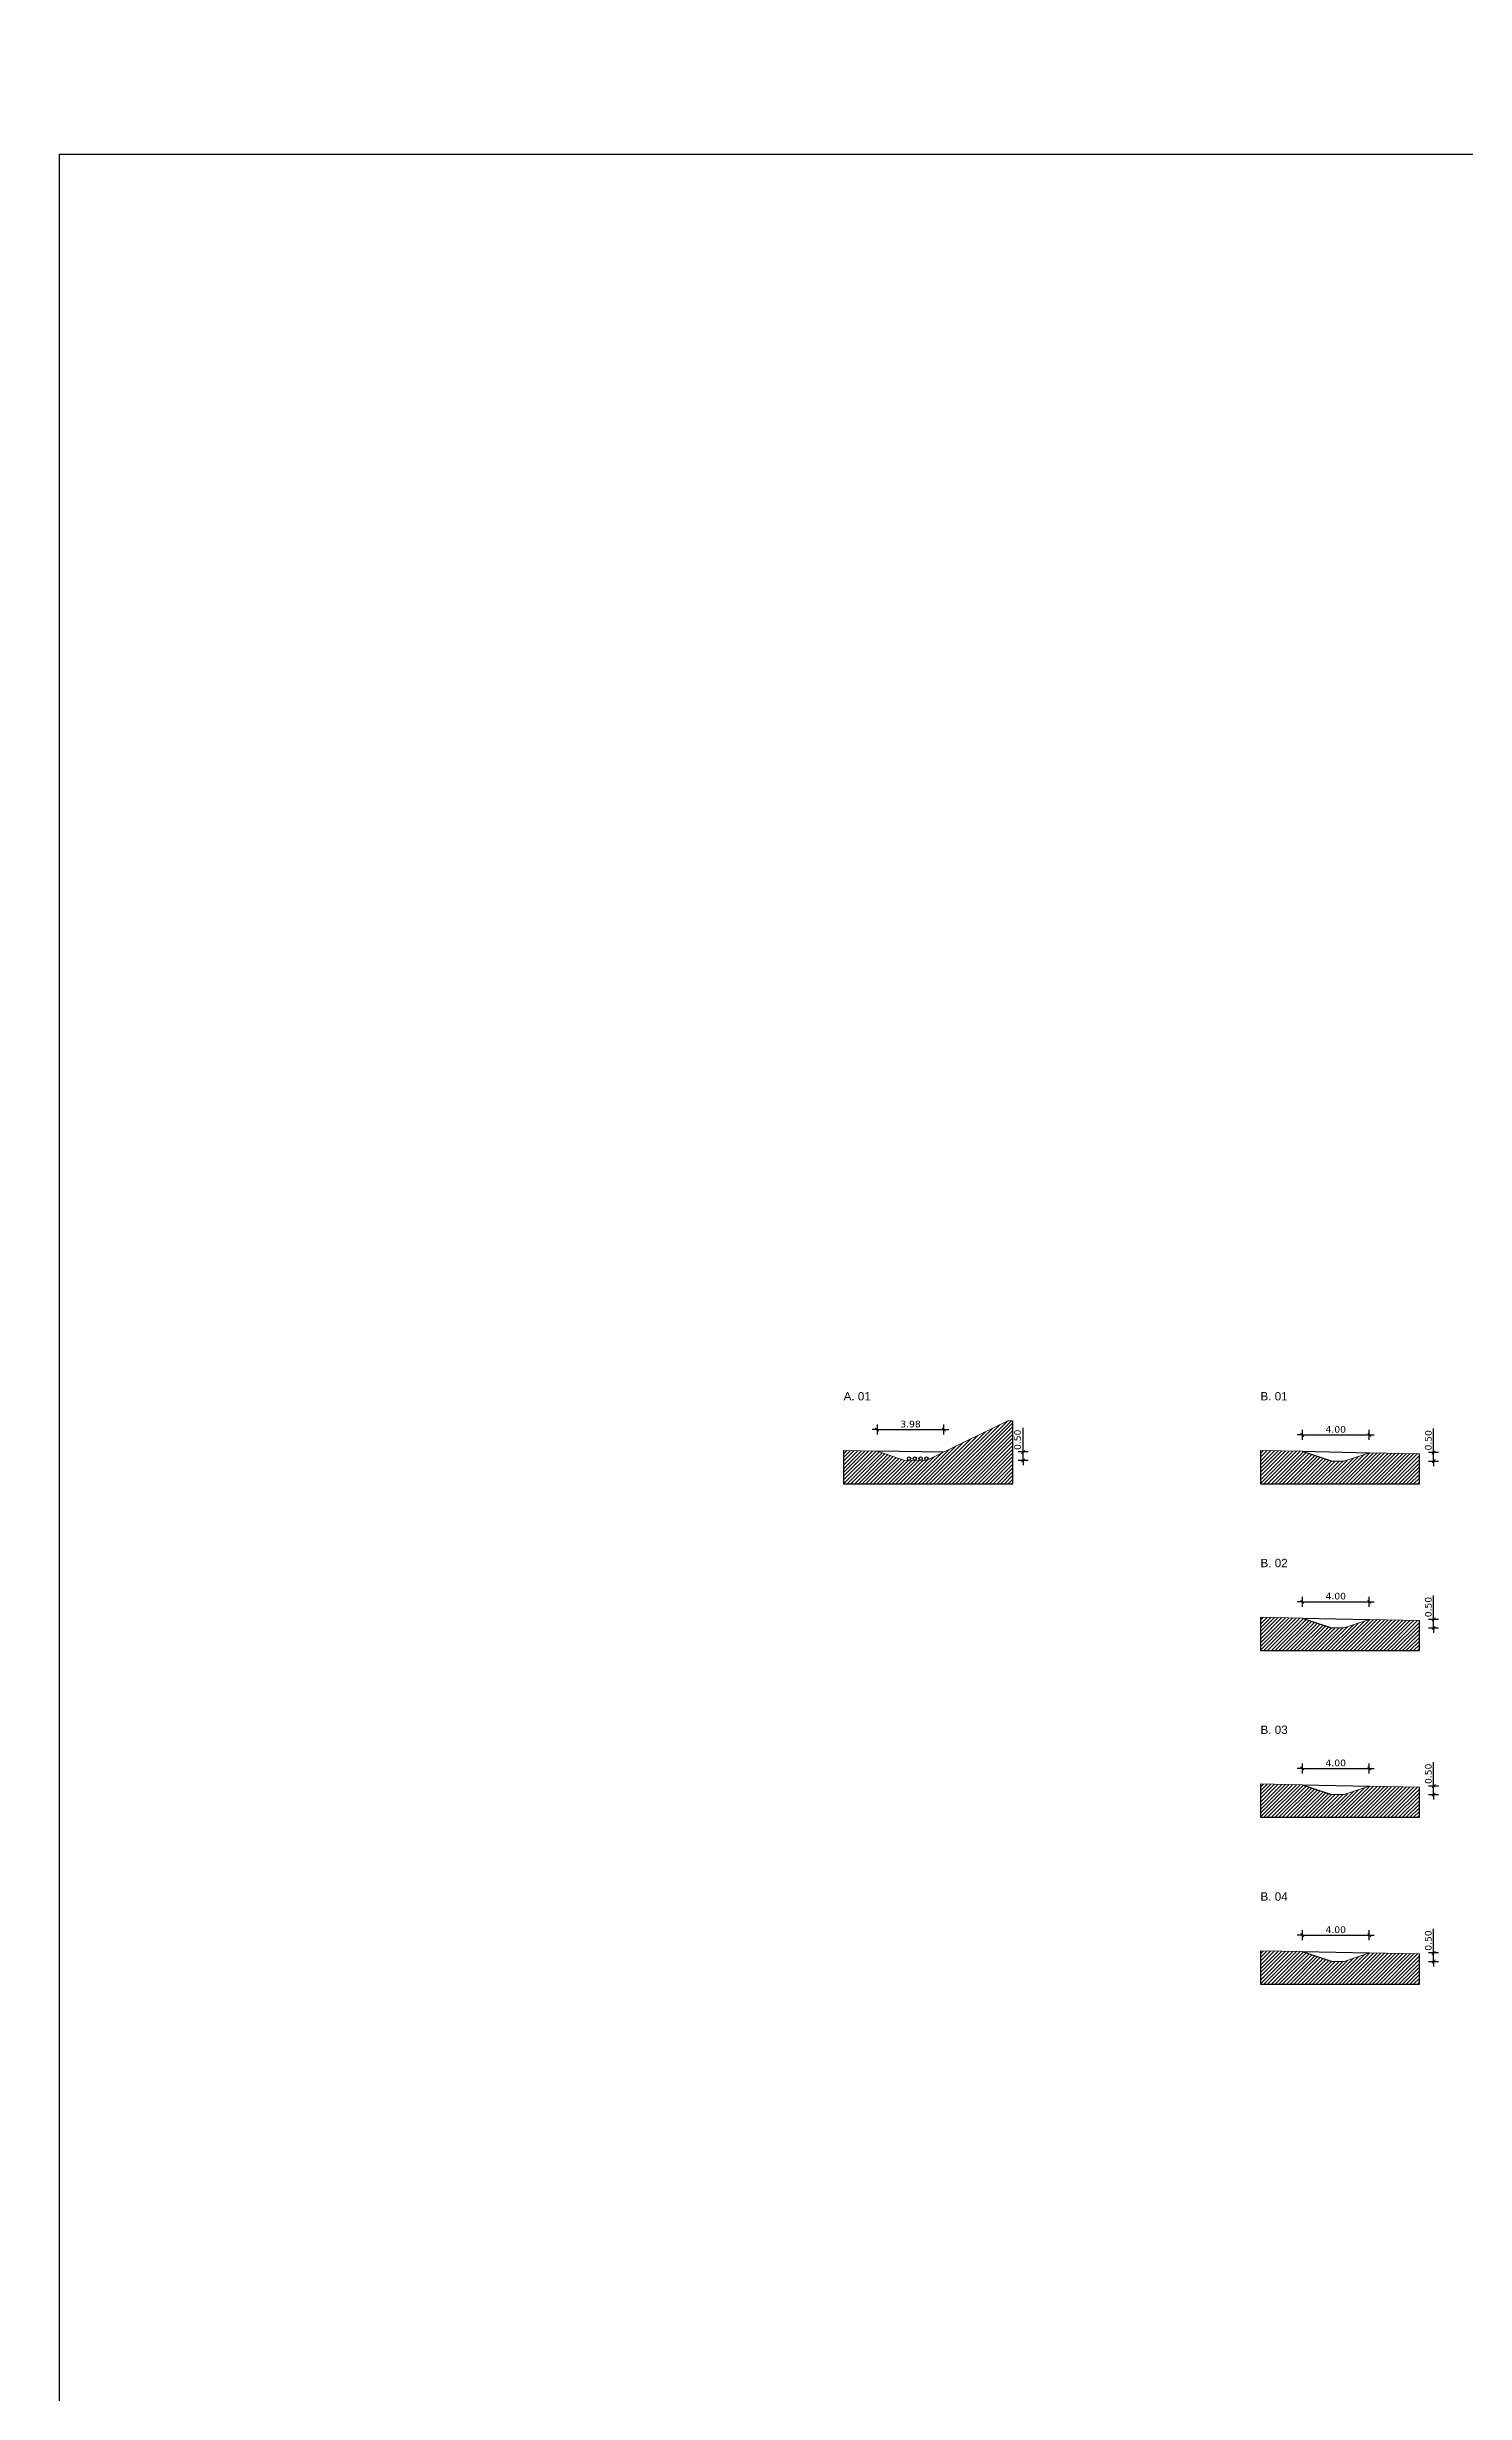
# Model space of a CAD drawing. Header units: metres. Extents: x -686 to 1359326, y 0 to 5497342.
# Drawn here: x 680817.1 to 680902.1, y 2748588.6 to 2748729.3 of the extents above; entities that cross this region are included whole.
import ezdxf
from ezdxf import colors
from ezdxf.entities.mleader import LeaderData, LeaderLine
from ezdxf.math import Vec2, Vec3

# ---------------------------------------------------------------- set-up
doc = ezdxf.new("R2010")
doc.units = ezdxf.units.M
doc.header["$LTSCALE"] = 5
for name, color, linetype in [('00_XREF_MON_HSC_PAVEMENT', 7, 'Continuous'), ('00_XREF_MON_SHRUBS', 7, 'Continuous'), ('XREF_MON_BUILDINGS$0$01-TX', 7, 'Continuous'), ('XREF_MON_BUILDINGS$0$01-TX-Length Dimensions', 251, 'Continuous'), ('XREF_MON_BUILDINGS$0$02-L-Profiles', 8, 'Continuous'), ('XREF_MON_BUILDINGS$0$A_TEXT_EDIT', 7, 'Continuous'), ('XREF_MON_BUILDINGS$0$COTAUX', 7, 'Continuous')]:
    doc.layers.add(name, color=color, linetype=linetype)
doc.layers.add('XREF_MON_BUILDINGS$0$00_AUX', color=3, linetype='Continuous', plot=False)
doc.layers.add('XREF_MON_BUILDINGS$0$02-L-Structures', color=4, linetype='Continuous', lineweight=15)
doc.layers.add('XREF_MON_SFT_SHRUBS$0$00-Signage', color=7, linetype='Continuous', lineweight=0)
doc.styles.add('XREF_MON_BUILDINGS$0$Arial_4', font='arial.ttf', dxfattribs={"height": 1.8})
doc.styles.add('XREF_MON_BUILDINGS$0$E200', font='verdana.ttf', dxfattribs={"height": 0.4})
doc.styles.add('XREF_MON_SFT_SHRUBS$0$TER-200', font='ARIALN.TTF', dxfattribs={"height": 1})
doc.dimstyles.new('XREF_MON_BUILDINGS$0$E200', dxfattribs={"dimscale": 0.03, "dimtxt": 12, "dimasz": 1, "dimexe": 0.1, "dimexo": 1, "dimgap": 4, "dimtad": 1, "dimzin": 0, "dimdsep": 46, "dimtxsty": 'XREF_MON_BUILDINGS$0$E200', "dimblk1": 'XREF_MON_BUILDINGS$0$LINCOT200', "dimblk2": 'XREF_MON_BUILDINGS$0$LINCOT200', "dimsah": 1, "dimcen": 0.1, "dimdle": 0.1, "dimse1": 1, "dimse2": 1, "dimclrt": 256, "dimadec": 0, "dimazin": 0, "dimtfac": 0.015385, "dimtofl": 0, "dimtmove": 0, "dimatfit": 3, "dimldrblk": 'XREF_MON_BUILDINGS$0$LINCOT200', "dimfxl": 1, "dimtolj": 1, "dimtzin": 0, "dimarcsym": 0})

# ---------------------------------------------------------------- blocks, each defined once
blk = doc.blocks.new('XREF_MON_BUILDINGS$0$LINCOT200')
for p, q in [((0, -10), (0, 10)), ((0, 0), (10, 0))]:
    blk.add_line(p, q)
at = {"const_width": 1.88}
blk.add_lwpolyline([(3.5, -3.5), (-3.5, 3.5)], dxfattribs=at)
at = {"layer": 'XREF_MON_BUILDINGS$0$COTAUX'}
blk.add_line((0, 0), (-1.2, 0), dxfattribs=at)
blk = doc.blocks.new('*D166')
at = {"layer": 'DEFPOINTS', "color": 0, "transparency": 16777216}
for p in [(680870.87, 2748646.41), (680866.88, 2748645.12), (680870.87, 2748645.07)]:
    blk.add_point(p, dxfattribs=at)
at = {"layer": 'XREF_MON_BUILDINGS$0$01-TX-Length Dimensions', "color": 0, "lineweight": -2, "transparency": 16777216}
blk.add_line((680866.91, 2748646.41), (680870.84, 2748646.41), dxfattribs=at)
at = {"layer": 'XREF_MON_BUILDINGS$0$01-TX-Length Dimensions', "color": 0, "lineweight": -2, "transparency": 16777216, "xscale": 0.03, "yscale": 0.03, "zscale": 0.03, "rotation": 180}
blk.add_blockref('XREF_MON_BUILDINGS$0$LINCOT200', (680866.88, 2748646.41), dxfattribs=at)
at = {"layer": 'XREF_MON_BUILDINGS$0$01-TX-Length Dimensions', "color": 0, "lineweight": -2, "transparency": 16777216, "xscale": 0.03, "yscale": 0.03, "zscale": 0.03}
blk.add_blockref('XREF_MON_BUILDINGS$0$LINCOT200', (680870.87, 2748646.41), dxfattribs=at)
at = {"layer": 'XREF_MON_BUILDINGS$0$01-TX-Length Dimensions', "transparency": 16777216, "insert": (680868.88, 2748646.74), "char_height": 0.4, "attachment_point": 5, "style": 'XREF_MON_BUILDINGS$0$E200'}
blk.add_mtext('\\A1;3.98', dxfattribs=at)
blk = doc.blocks.new('*D167')
at = {"layer": 'DEFPOINTS', "color": 0, "transparency": 16777216}
for p in [(680870.87, 2748645.07), (680875.63, 2748645.07), (680869.84, 2748644.57)]:
    blk.add_point(p, dxfattribs=at)
at = {"layer": 'XREF_MON_BUILDINGS$0$01-TX-Length Dimensions', "color": 0, "lineweight": -2, "transparency": 16777216}
for p, q in [((680875.63, 2748645.07), (680875.63, 2748646.51)), ((680875.63, 2748644.6), (680875.63, 2748645.04))]:
    blk.add_line(p, q, dxfattribs=at)
at = {"layer": 'XREF_MON_BUILDINGS$0$01-TX-Length Dimensions', "color": 0, "lineweight": -2, "transparency": 16777216, "xscale": 0.03, "yscale": 0.03, "zscale": 0.03}
for p, rotation in [((680875.63, 2748645.07), 90), ((680875.63, 2748644.57), 270)]:
    blk.add_blockref('XREF_MON_BUILDINGS$0$LINCOT200', p, dxfattribs=dict(at, rotation=rotation))
at = {"layer": 'XREF_MON_BUILDINGS$0$01-TX-Length Dimensions', "transparency": 16777216, "insert": (680875.3, 2748645.8), "char_height": 0.4, "attachment_point": 5, "rotation": 90, "style": 'XREF_MON_BUILDINGS$0$E200'}
blk.add_mtext('\\A1;0.50', dxfattribs=at)
blk = doc.blocks.new('*D168')
at = {"layer": 'DEFPOINTS', "color": 0, "transparency": 16777216}
for p in [(680896.39, 2748646.09), (680892.37, 2748645.11), (680896.39, 2748645.03)]:
    blk.add_point(p, dxfattribs=at)
at = {"layer": 'XREF_MON_BUILDINGS$0$01-TX-Length Dimensions', "color": 0, "lineweight": -2, "transparency": 16777216}
blk.add_line((680892.4, 2748646.09), (680896.36, 2748646.09), dxfattribs=at)
at = {"layer": 'XREF_MON_BUILDINGS$0$01-TX-Length Dimensions', "color": 0, "lineweight": -2, "transparency": 16777216, "xscale": 0.03, "yscale": 0.03, "zscale": 0.03, "rotation": 180}
blk.add_blockref('XREF_MON_BUILDINGS$0$LINCOT200', (680892.37, 2748646.09), dxfattribs=at)
at = {"layer": 'XREF_MON_BUILDINGS$0$01-TX-Length Dimensions', "color": 0, "lineweight": -2, "transparency": 16777216, "xscale": 0.03, "yscale": 0.03, "zscale": 0.03}
blk.add_blockref('XREF_MON_BUILDINGS$0$LINCOT200', (680896.39, 2748646.09), dxfattribs=at)
at = {"layer": 'XREF_MON_BUILDINGS$0$01-TX-Length Dimensions', "transparency": 16777216, "insert": (680894.38, 2748646.42), "char_height": 0.4, "attachment_point": 5, "style": 'XREF_MON_BUILDINGS$0$E200'}
blk.add_mtext('\\A1;4.00', dxfattribs=at)
blk = doc.blocks.new('*D169')
at = {"layer": 'DEFPOINTS', "color": 0, "transparency": 16777216}
for p in [(680896.39, 2748645.03), (680900.25, 2748645.03), (680894.87, 2748644.52)]:
    blk.add_point(p, dxfattribs=at)
at = {"layer": 'XREF_MON_BUILDINGS$0$01-TX-Length Dimensions', "color": 0, "lineweight": -2, "transparency": 16777216}
for p, q in [((680900.25, 2748645.03), (680900.25, 2748646.47)), ((680900.25, 2748644.55), (680900.25, 2748645))]:
    blk.add_line(p, q, dxfattribs=at)
at = {"layer": 'XREF_MON_BUILDINGS$0$01-TX-Length Dimensions', "color": 0, "lineweight": -2, "transparency": 16777216, "xscale": 0.03, "yscale": 0.03, "zscale": 0.03}
for p, rotation in [((680900.25, 2748645.03), 90), ((680900.25, 2748644.52), 270)]:
    blk.add_blockref('XREF_MON_BUILDINGS$0$LINCOT200', p, dxfattribs=dict(at, rotation=rotation))
at = {"layer": 'XREF_MON_BUILDINGS$0$01-TX-Length Dimensions', "transparency": 16777216, "insert": (680899.93, 2748645.77), "char_height": 0.4, "attachment_point": 5, "rotation": 90, "style": 'XREF_MON_BUILDINGS$0$E200'}
blk.add_mtext('\\A1;0.50', dxfattribs=at)
blk = doc.blocks.new('*D170')
at = {"layer": 'DEFPOINTS', "color": 0, "transparency": 16777216}
for p in [(680892.37, 2748635.11), (680896.39, 2748636.09), (680896.39, 2748635.03)]:
    blk.add_point(p, dxfattribs=at)
at = {"layer": 'XREF_MON_BUILDINGS$0$01-TX-Length Dimensions', "color": 0, "lineweight": -2, "transparency": 16777216}
blk.add_line((680892.4, 2748636.09), (680896.36, 2748636.09), dxfattribs=at)
at = {"layer": 'XREF_MON_BUILDINGS$0$01-TX-Length Dimensions', "color": 0, "lineweight": -2, "transparency": 16777216, "xscale": 0.03, "yscale": 0.03, "zscale": 0.03, "rotation": 180}
blk.add_blockref('XREF_MON_BUILDINGS$0$LINCOT200', (680892.37, 2748636.09), dxfattribs=at)
at = {"layer": 'XREF_MON_BUILDINGS$0$01-TX-Length Dimensions', "color": 0, "lineweight": -2, "transparency": 16777216, "xscale": 0.03, "yscale": 0.03, "zscale": 0.03}
blk.add_blockref('XREF_MON_BUILDINGS$0$LINCOT200', (680896.39, 2748636.09), dxfattribs=at)
at = {"layer": 'XREF_MON_BUILDINGS$0$01-TX-Length Dimensions', "transparency": 16777216, "insert": (680894.38, 2748636.42), "char_height": 0.4, "attachment_point": 5, "style": 'XREF_MON_BUILDINGS$0$E200'}
blk.add_mtext('\\A1;4.00', dxfattribs=at)
blk = doc.blocks.new('*D171')
at = {"layer": 'DEFPOINTS', "color": 0, "transparency": 16777216}
for p in [(680896.39, 2748635.03), (680900.25, 2748635.03), (680894.87, 2748634.52)]:
    blk.add_point(p, dxfattribs=at)
at = {"layer": 'XREF_MON_BUILDINGS$0$01-TX-Length Dimensions', "color": 0, "lineweight": -2, "transparency": 16777216}
for p, q in [((680900.25, 2748635.03), (680900.25, 2748636.47)), ((680900.25, 2748634.55), (680900.25, 2748635))]:
    blk.add_line(p, q, dxfattribs=at)
at = {"layer": 'XREF_MON_BUILDINGS$0$01-TX-Length Dimensions', "color": 0, "lineweight": -2, "transparency": 16777216, "xscale": 0.03, "yscale": 0.03, "zscale": 0.03}
for p, rotation in [((680900.25, 2748635.03), 90), ((680900.25, 2748634.52), 270)]:
    blk.add_blockref('XREF_MON_BUILDINGS$0$LINCOT200', p, dxfattribs=dict(at, rotation=rotation))
at = {"layer": 'XREF_MON_BUILDINGS$0$01-TX-Length Dimensions', "transparency": 16777216, "insert": (680899.93, 2748635.77), "char_height": 0.4, "attachment_point": 5, "rotation": 90, "style": 'XREF_MON_BUILDINGS$0$E200'}
blk.add_mtext('\\A1;0.50', dxfattribs=at)
blk = doc.blocks.new('*D172')
at = {"layer": 'DEFPOINTS', "color": 0, "transparency": 16777216}
for p in [(680892.37, 2748625.11), (680896.39, 2748626.09), (680896.39, 2748625.03)]:
    blk.add_point(p, dxfattribs=at)
at = {"layer": 'XREF_MON_BUILDINGS$0$01-TX-Length Dimensions', "color": 0, "lineweight": -2, "transparency": 16777216}
blk.add_line((680892.4, 2748626.09), (680896.36, 2748626.09), dxfattribs=at)
at = {"layer": 'XREF_MON_BUILDINGS$0$01-TX-Length Dimensions', "color": 0, "lineweight": -2, "transparency": 16777216, "xscale": 0.03, "yscale": 0.03, "zscale": 0.03, "rotation": 180}
blk.add_blockref('XREF_MON_BUILDINGS$0$LINCOT200', (680892.37, 2748626.09), dxfattribs=at)
at = {"layer": 'XREF_MON_BUILDINGS$0$01-TX-Length Dimensions', "color": 0, "lineweight": -2, "transparency": 16777216, "xscale": 0.03, "yscale": 0.03, "zscale": 0.03}
blk.add_blockref('XREF_MON_BUILDINGS$0$LINCOT200', (680896.39, 2748626.09), dxfattribs=at)
at = {"layer": 'XREF_MON_BUILDINGS$0$01-TX-Length Dimensions', "transparency": 16777216, "insert": (680894.38, 2748626.42), "char_height": 0.4, "attachment_point": 5, "style": 'XREF_MON_BUILDINGS$0$E200'}
blk.add_mtext('\\A1;4.00', dxfattribs=at)
blk = doc.blocks.new('*D173')
at = {"layer": 'DEFPOINTS', "color": 0, "transparency": 16777216}
for p in [(680896.39, 2748625.03), (680900.25, 2748625.03), (680894.87, 2748624.52)]:
    blk.add_point(p, dxfattribs=at)
at = {"layer": 'XREF_MON_BUILDINGS$0$01-TX-Length Dimensions', "color": 0, "lineweight": -2, "transparency": 16777216}
for p, q in [((680900.25, 2748625.03), (680900.25, 2748626.47)), ((680900.25, 2748624.55), (680900.25, 2748625))]:
    blk.add_line(p, q, dxfattribs=at)
at = {"layer": 'XREF_MON_BUILDINGS$0$01-TX-Length Dimensions', "color": 0, "lineweight": -2, "transparency": 16777216, "xscale": 0.03, "yscale": 0.03, "zscale": 0.03}
for p, rotation in [((680900.25, 2748625.03), 90), ((680900.25, 2748624.52), 270)]:
    blk.add_blockref('XREF_MON_BUILDINGS$0$LINCOT200', p, dxfattribs=dict(at, rotation=rotation))
at = {"layer": 'XREF_MON_BUILDINGS$0$01-TX-Length Dimensions', "transparency": 16777216, "insert": (680899.93, 2748625.77), "char_height": 0.4, "attachment_point": 5, "rotation": 90, "style": 'XREF_MON_BUILDINGS$0$E200'}
blk.add_mtext('\\A1;0.50', dxfattribs=at)
blk = doc.blocks.new('*D174')
at = {"layer": 'DEFPOINTS', "color": 0, "transparency": 16777216}
for p in [(680892.37, 2748615.11), (680896.39, 2748616.09), (680896.39, 2748615.03)]:
    blk.add_point(p, dxfattribs=at)
at = {"layer": 'XREF_MON_BUILDINGS$0$01-TX-Length Dimensions', "color": 0, "lineweight": -2, "transparency": 16777216}
blk.add_line((680892.4, 2748616.09), (680896.36, 2748616.09), dxfattribs=at)
at = {"layer": 'XREF_MON_BUILDINGS$0$01-TX-Length Dimensions', "color": 0, "lineweight": -2, "transparency": 16777216, "xscale": 0.03, "yscale": 0.03, "zscale": 0.03, "rotation": 180}
blk.add_blockref('XREF_MON_BUILDINGS$0$LINCOT200', (680892.37, 2748616.09), dxfattribs=at)
at = {"layer": 'XREF_MON_BUILDINGS$0$01-TX-Length Dimensions', "color": 0, "lineweight": -2, "transparency": 16777216, "xscale": 0.03, "yscale": 0.03, "zscale": 0.03}
blk.add_blockref('XREF_MON_BUILDINGS$0$LINCOT200', (680896.39, 2748616.09), dxfattribs=at)
at = {"layer": 'XREF_MON_BUILDINGS$0$01-TX-Length Dimensions', "transparency": 16777216, "insert": (680894.38, 2748616.42), "char_height": 0.4, "attachment_point": 5, "style": 'XREF_MON_BUILDINGS$0$E200'}
blk.add_mtext('\\A1;4.00', dxfattribs=at)
blk = doc.blocks.new('*D175')
at = {"layer": 'DEFPOINTS', "color": 0, "transparency": 16777216}
for p in [(680894.87, 2748614.52), (680896.39, 2748615.03), (680900.25, 2748615.03)]:
    blk.add_point(p, dxfattribs=at)
at = {"layer": 'XREF_MON_BUILDINGS$0$01-TX-Length Dimensions', "color": 0, "lineweight": -2, "transparency": 16777216}
for p, q in [((680900.25, 2748615.03), (680900.25, 2748616.47)), ((680900.25, 2748614.55), (680900.25, 2748615))]:
    blk.add_line(p, q, dxfattribs=at)
at = {"layer": 'XREF_MON_BUILDINGS$0$01-TX-Length Dimensions', "color": 0, "lineweight": -2, "transparency": 16777216, "xscale": 0.03, "yscale": 0.03, "zscale": 0.03}
for p, rotation in [((680900.25, 2748615.03), 90), ((680900.25, 2748614.52), 270)]:
    blk.add_blockref('XREF_MON_BUILDINGS$0$LINCOT200', p, dxfattribs=dict(at, rotation=rotation))
at = {"layer": 'XREF_MON_BUILDINGS$0$01-TX-Length Dimensions', "transparency": 16777216, "insert": (680899.93, 2748615.77), "char_height": 0.4, "attachment_point": 5, "rotation": 90, "style": 'XREF_MON_BUILDINGS$0$E200'}
blk.add_mtext('\\A1;0.50', dxfattribs=at)
blk = doc.blocks.new('XREF_MON_BUILDINGS')
at = {"layer": 'XREF_MON_BUILDINGS$0$02-L-Profiles'}
h = blk.add_hatch(dxfattribs=at)
h.set_pattern_fill('ANSI31', color=256, scale=0.05)
h.set_pattern_definition([(45, (680864.19623, 2748645.19013), (-0.1122532, 0.1122532), [])])
h.paths.add_polyline_path([(680875.024, 2748646.943), (680874.724, 2748646.943), (680869.843, 2748644.567), (680868.483, 2748644.587), (680866.885, 2748645.12), (680864.865, 2748645.16), (680864.865, 2748643.16), (680875.024, 2748643.16)])
h = blk.add_hatch(dxfattribs=at)
h.set_pattern_fill('ANSI31', color=256, scale=0.05)
h.set_pattern_definition([(45, (680869.86536, 2748643.1605), (-0.1122532, 0.1122532), [])])
h.paths.add_polyline_path([(680899.394, 2748644.967), (680896.394, 2748645.027), (680894.875, 2748644.52), (680894.135, 2748644.52), (680892.365, 2748645.111), (680889.865, 2748645.16), (680889.865, 2748643.16), (680899.394, 2748643.16)])
h = blk.add_hatch(dxfattribs=at)
h.set_pattern_fill('ANSI31', color=256, scale=0.05)
h.set_pattern_definition([(45, (680869.86536, 2748633.1605), (-0.1122532, 0.1122532), [])])
h.paths.add_polyline_path([(680899.394, 2748634.967), (680896.394, 2748635.027), (680894.875, 2748634.52), (680894.135, 2748634.52), (680892.365, 2748635.111), (680889.865, 2748635.16), (680889.865, 2748633.16), (680899.394, 2748633.16)])
h = blk.add_hatch(dxfattribs=at)
h.set_pattern_fill('ANSI31', color=256, scale=0.05)
h.set_pattern_definition([(45, (680869.86536, 2748623.1605), (-0.1122532, 0.1122532), [])])
h.paths.add_polyline_path([(680899.394, 2748624.967), (680896.394, 2748625.027), (680894.875, 2748624.52), (680894.135, 2748624.52), (680892.365, 2748625.111), (680889.865, 2748625.16), (680889.865, 2748623.16), (680899.394, 2748623.16)])
h = blk.add_hatch(dxfattribs=at)
h.set_pattern_fill('ANSI31', color=256, scale=0.05)
h.set_pattern_definition([(45, (680869.86536, 2748613.1605), (-0.1122532, 0.1122532), [])])
h.paths.add_polyline_path([(680899.394, 2748614.967), (680896.394, 2748615.027), (680894.875, 2748614.52), (680894.135, 2748614.52), (680892.365, 2748615.111), (680889.865, 2748615.16), (680889.865, 2748613.16), (680899.394, 2748613.16)])
at = {"layer": 'XREF_MON_BUILDINGS$0$00_AUX'}
blk.add_lwpolyline([(680817.846, 2748722.902), (681113.245, 2748722.902), (681113.245, 2748454.757), (680817.846, 2748454.757)], close=True, dxfattribs=at)
for points in [[(680864.865, 2748645.16), (680864.865, 2748643.16), (680875.024, 2748643.16), (680875.024, 2748646.943)], [(680889.865, 2748645.16), (680889.865, 2748643.16), (680899.394, 2748643.16), (680899.394, 2748644.967)], [(680889.865, 2748635.16), (680889.865, 2748633.16), (680899.394, 2748633.16), (680899.394, 2748634.967)], [(680889.865, 2748625.16), (680889.865, 2748623.16), (680899.394, 2748623.16), (680899.394, 2748624.967)], [(680889.865, 2748615.16), (680889.865, 2748613.16), (680899.394, 2748613.16), (680899.394, 2748614.967)]]:
    blk.add_lwpolyline(points, dxfattribs=at)
at = {"layer": 'XREF_MON_BUILDINGS$0$01-TX'}
for points in [[(680892.365, 2748645.11), (680894.105, 2748644.531)], [(680892.365, 2748635.11), (680894.105, 2748634.531)], [(680892.365, 2748625.11), (680894.105, 2748624.531)], [(680892.365, 2748615.11), (680894.105, 2748614.531)]]:
    blk.add_lwpolyline(points, dxfattribs=at)
at = {"layer": 'XREF_MON_BUILDINGS$0$02-L-Profiles'}
for points in [[(680870.866, 2748645.065), (680866.885, 2748645.12)], [(680892.365, 2748645.11), (680896.394, 2748645.027)], [(680892.365, 2748635.11), (680896.394, 2748635.027)], [(680892.365, 2748625.11), (680896.394, 2748625.027)], [(680892.365, 2748615.11), (680896.394, 2748615.027)]]:
    blk.add_lwpolyline(points, dxfattribs=at)
for centre in [(680868.789, 2748644.669), (680869.135, 2748644.669), (680869.481, 2748644.669), (680869.828, 2748644.669)]:
    blk.add_circle(centre, 0.1, dxfattribs=at)
at = {"layer": 'XREF_MON_BUILDINGS$0$02-L-Structures'}
for points in [[(680874.724, 2748646.943), (680869.843, 2748644.567), (680868.483, 2748644.587), (680866.885, 2748645.12), (680864.865, 2748645.16)], [(680874.724, 2748646.943), (680875.024, 2748646.943)], [(680892.365, 2748645.111), (680889.865, 2748645.16)], [(680892.365, 2748645.11), (680894.135, 2748644.52), (680894.875, 2748644.52), (680896.394, 2748645.027)], [(680896.394, 2748645.027), (680899.394, 2748644.967)], [(680892.365, 2748635.111), (680889.865, 2748635.16)], [(680892.365, 2748635.11), (680894.135, 2748634.52), (680894.875, 2748634.52), (680896.394, 2748635.027)], [(680896.394, 2748635.027), (680899.394, 2748634.967)], [(680892.365, 2748625.111), (680889.865, 2748625.16)], [(680892.365, 2748625.11), (680894.135, 2748624.52), (680894.875, 2748624.52), (680896.394, 2748625.027)], [(680896.394, 2748625.027), (680899.394, 2748624.967)], [(680892.365, 2748615.111), (680889.865, 2748615.16)], [(680892.365, 2748615.11), (680894.135, 2748614.52), (680894.875, 2748614.52), (680896.394, 2748615.027)], [(680896.394, 2748615.027), (680899.394, 2748614.967)]]:
    blk.add_lwpolyline(points, dxfattribs=at)
at = {"layer": 'XREF_MON_BUILDINGS$0$A_TEXT_EDIT', "color": 22, "lineweight": 211, "char_height": 0.5, "attachment_point": 1, "rotation": 0.00007, "line_spacing_factor": 0.938532, "style": 'XREF_MON_BUILDINGS$0$Arial_4'}
for s, insert in [('A. 01', (680864.865, 2748648.66)), ('B. 01', (680889.865, 2748648.66)), ('B. 02', (680889.865, 2748638.66)), ('B. 03', (680889.865, 2748628.66)), ('B. 04', (680889.865, 2748618.66))]:
    blk.add_mtext_dynamic_manual_height_columns(s, width=4.64077, gutter_width=0.02, heights=[0], dxfattribs=dict(at, insert=insert))
at = {"layer": 'XREF_MON_BUILDINGS$0$01-TX-Length Dimensions'}
for base, p1, angle, picture, middle in [((680870.866, 2748646.409), (680866.885, 2748645.12), 0, '*D166', (680868.875, 2748646.738)), ((680875.627, 2748645.065), (680869.843, 2748644.567), 90, '*D167', (680875.299, 2748645.803))]:
    dim = blk.add_linear_dim(base=base, p1=p1, p2=(680870.866, 2748645.065), angle=angle, dimstyle='XREF_MON_BUILDINGS$0$E200', dxfattribs=at)
    dim.commit()
    dim.dimension.update_dxf_attribs({"geometry": picture, "text_midpoint": middle})
for base, p1, p2, picture, middle in [((680896.394, 2748646.087), (680892.365, 2748645.11), (680896.394, 2748645.027), '*D168', (680894.38, 2748646.415)), ((680896.394, 2748636.087), (680892.365, 2748635.11), (680896.394, 2748635.027), '*D170', (680894.38, 2748636.415)), ((680896.394, 2748626.087), (680892.365, 2748625.11), (680896.394, 2748625.027), '*D172', (680894.38, 2748626.415)), ((680896.394, 2748616.087), (680892.365, 2748615.11), (680896.394, 2748615.027), '*D174', (680894.38, 2748616.415))]:
    dim = blk.add_linear_dim(base=base, p1=p1, p2=p2, text='4.00', dimstyle='XREF_MON_BUILDINGS$0$E200', dxfattribs=at)
    dim.commit()
    dim.dimension.update_dxf_attribs({"geometry": picture, "text_midpoint": middle})
for base, p1, p2, picture, middle in [((680900.253, 2748645.027), (680894.875, 2748644.52), (680896.394, 2748645.027), '*D169', (680899.925, 2748645.765)), ((680900.253, 2748635.027), (680894.875, 2748634.52), (680896.394, 2748635.027), '*D171', (680899.925, 2748635.765)), ((680900.253, 2748625.027), (680894.875, 2748624.52), (680896.394, 2748625.027), '*D173', (680899.925, 2748625.765)), ((680900.253, 2748615.027), (680894.875, 2748614.52), (680896.394, 2748615.027), '*D175', (680899.925, 2748615.765))]:
    dim = blk.add_linear_dim(base=base, p1=p1, p2=p2, angle=90, text='0.50', dimstyle='XREF_MON_BUILDINGS$0$E200', dxfattribs=at)
    dim.commit()
    dim.dimension.update_dxf_attribs({"geometry": picture, "text_midpoint": middle})
blk = doc.blocks.new('XREF_MON_SFT_SHRUBS')
at = {"layer": 'XREF_MON_SFT_SHRUBS$0$00-Signage'}
ml = blk.add_multileader_mtext('Standard', dxfattribs=at)
ml.set_content('56-STI', color=256, style='XREF_MON_SFT_SHRUBS$0$TER-200')
ml.set_leader_properties(color=256)
ml.build(insert=Vec2(0, 0))
ml.multileader.update_dxf_attribs({"text_left_attachment_type": 2, "dogleg_length": 0.15, "arrow_head_size": 0.05})
ctx = ml.context
ctx.base_point, ctx.char_height, ctx.arrow_head_size, ctx.landing_gap_size, ctx.plane_origin, ctx.plane_x_axis, ctx.plane_y_axis = Vec3(1359324.78, 5497340.86), 0.5, 0.05, 0.09, Vec3(1359310.26, 5497335.53), Vec3(0.901863, 0.432023), Vec3(-0.432023, 0.901863)
ctx.left_attachment = 2
notes = []
notes.append((ctx, [(0, (0, 0, 0), (0, 0), (1, 0), 1, [])]))
ctx.mtext.insert, ctx.mtext.text_direction, ctx.mtext.rotation, ctx.mtext.width, ctx.mtext.defined_height, ctx.mtext.flow_direction = Vec3(1359324.75, 5497341.13), Vec3(0.901863, 0.432023), 0.446734, 0.5536, 0.155, 5
for ctx, leaders in notes:
    for number, flags, end, landing, length, lines in leaders:
        leader = LeaderData()
        leader.index, (leader.has_last_leader_line, leader.has_dogleg_vector, leader.attachment_direction) = number, flags
        leader.last_leader_point, leader.dogleg_vector, leader.dogleg_length = Vec3(end), Vec3(landing), length
        for number, points, colour, breaks in lines:
            line = LeaderLine()
            line.index, line.vertices, line.color, line.breaks = number, Vec3.list(points), colors.encode_raw_color(colour), breaks
            leader.lines.append(line)
        ctx.leaders.append(leader)

msp = doc.modelspace()

# ---------------------------------------------------------------- block references
at = {"layer": '00_XREF_MON_HSC_PAVEMENT'}
msp.add_blockref('XREF_MON_BUILDINGS', (0, 0), dxfattribs=at)

# ---------------------------------------------------------------- next in the draw order: block references
at = {"layer": '00_XREF_MON_SHRUBS'}
msp.add_blockref('XREF_MON_SFT_SHRUBS', (0, 0), dxfattribs=at)

doc.saveas('drawing.dxf')
